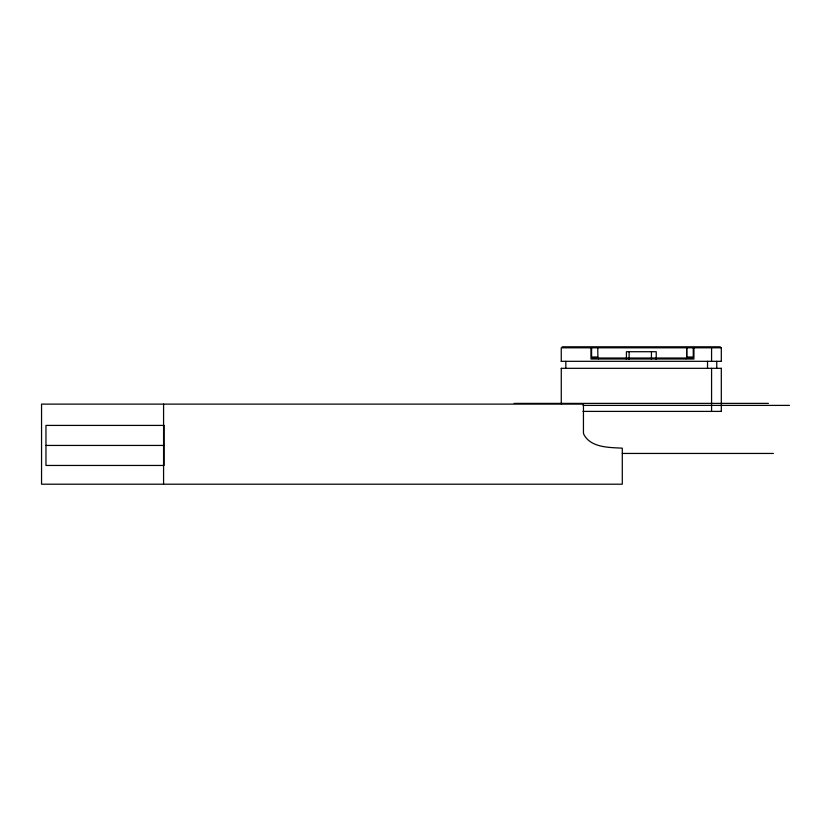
<?xml version="1.0" encoding="UTF-8"?>
<svg xmlns="http://www.w3.org/2000/svg" width="831" height="831" viewBox="0 0 831 831"><rect width="100%" height="100%" fill="white"/><g stroke="black" fill="none" stroke-linecap="round" stroke-linejoin="round"><path stroke-width="1.25" d="M562.213 346.797L720.3 346.797M721.37 347.805L561.257 347.805L561.268 361.319M592.378 358.016L692.493 358.016M561.205 361.319L721.37 361.319M561.205 368.32L721.37 368.32M514.16 403.388L768.415 403.388M583.071 405.393L789.45 405.393M583.04 411.397L721.37 411.397M45.965 445.437L164.06 445.437M622.284 453.446L773.401 453.446M721.308 347.805L721.308 361.319M721.308 368.32L721.308 411.397M716.758 361.319L716.758 368.32M711.575 347.805L711.575 361.319M711.575 368.32L711.575 411.397M707.534 361.319L707.534 368.32M693.937 347.805L693.937 359.013L590.976 359.013L590.976 347.805M693.241 347.805L693.241 357.008L686.666 357.008L686.666 347.805M686.749 347.805L686.749 357.008A2.015 1.496 90 0 1 686.011 358.743M656.23 359.439L656.23 351.71L626.418 351.71L626.418 359.439M651.442 351.71L651.442 359.439M629.119 351.71L629.119 359.439M597.749 347.805L597.894 357.008L591.599 357.008L591.599 347.805M565.828 361.319L565.828 368.32M561.268 368.32L561.268 403.793M163.582 404.115L163.582 484.203M598.549 358.784A1.953 1.537 -88.2 0 1 597.759 357.008M583.445 404.115L41.55 404.115L41.55 484.203L622.294 484.203L622.294 448.158C608.998 447.442 590.675 447.784 583.726 434.229A8.071 8.071 0 0 1 583.445 432.141L583.445 404.115M164.06 425.41L45.965 425.41L45.965 465.453L164.06 465.453L164.06 425.41"/></g></svg>
